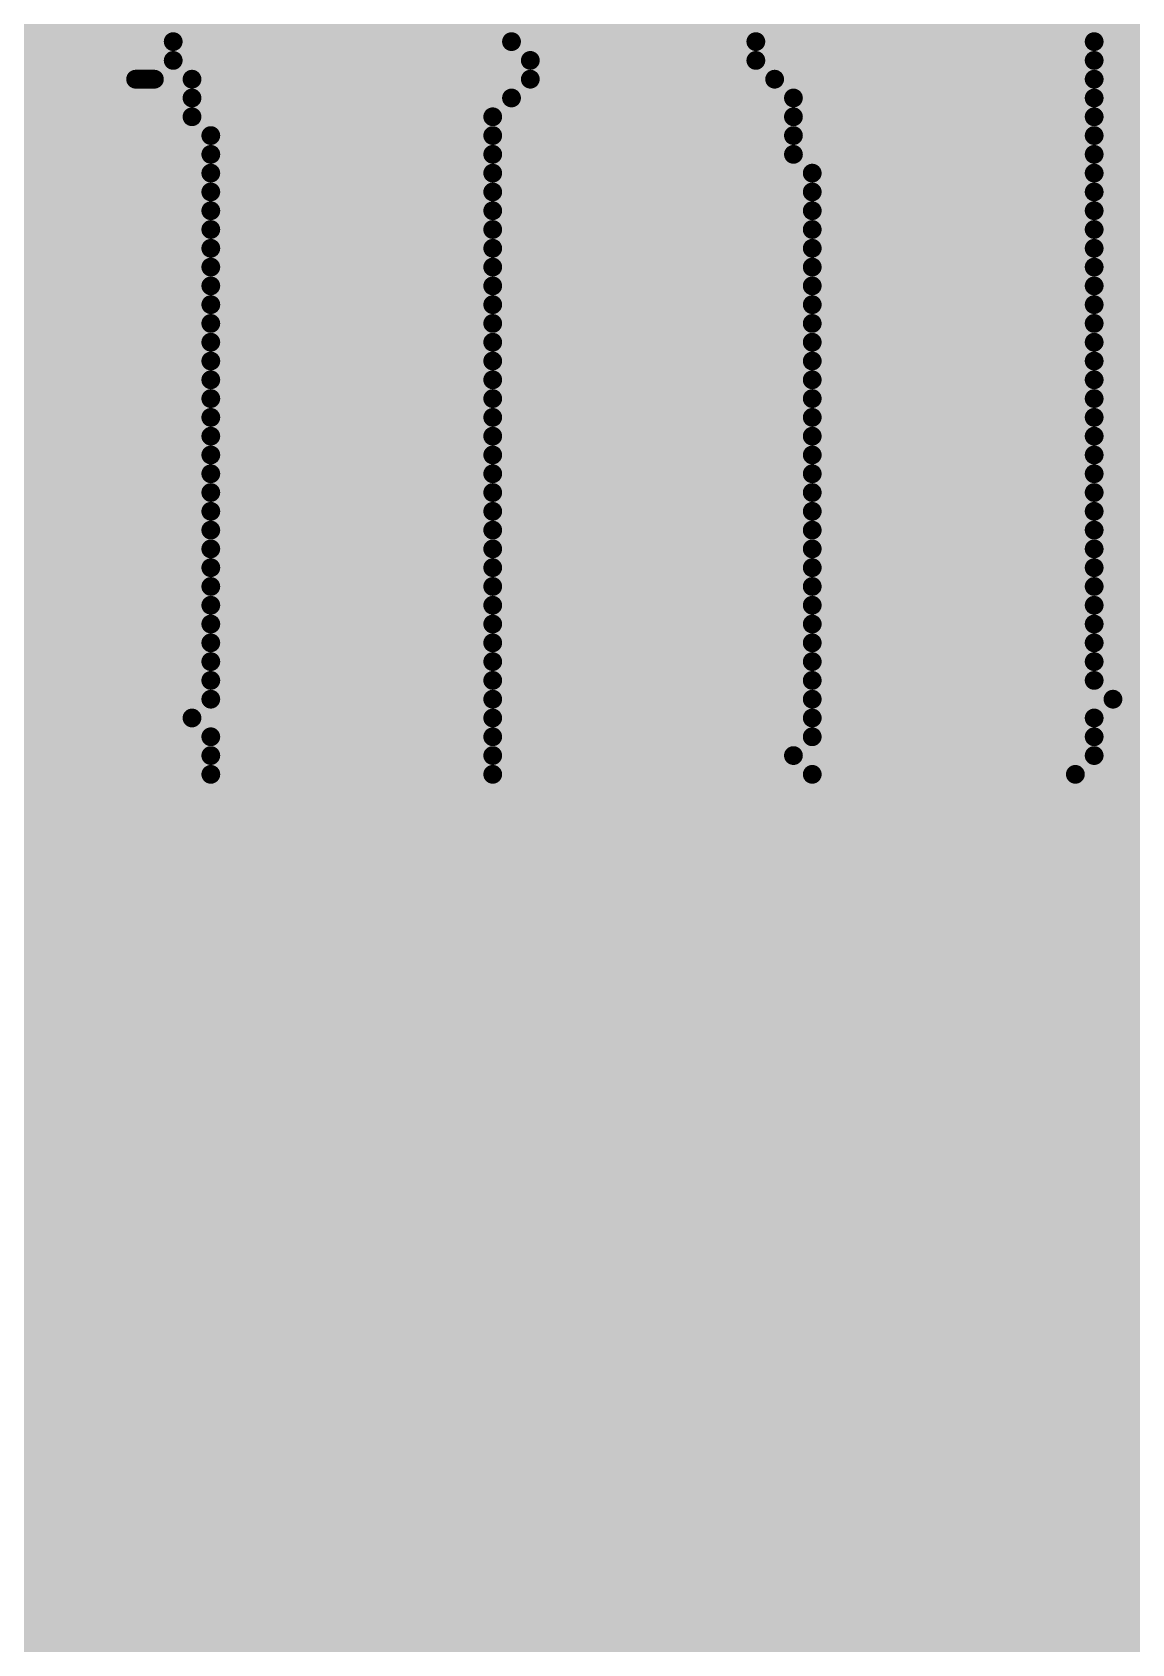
# Model space of a CAD drawing. Header units: inches. Extents: x -5 to 433, y -20 to 71.
# Drawn here: x 13.867 to 15.353, y 48.818 to 50.997 of the extents above; entities that cross this region are included whole.
import ezdxf

# ---------------------------------------------------------------- set-up
doc = ezdxf.new("R2010")
doc.units = ezdxf.units.IN
doc.layers.add('Bottom Overlay', color=54, linetype='Continuous')
doc.layers.add('Top Layer', color=1, linetype='Continuous')

msp = doc.modelspace()

# ---------------------------------------------------------------- hatches: boundary and pattern name
at = {"layer": 'Top Layer'}
msp.add_hatch(color=1, dxfattribs=at).paths.add_polyline_path([(10.3378, 7.1882), (15.6972, 7.1882), (15.6972, 56.9468), (10.3378, 56.9468)])

# ---------------------------------------------------------------- linework, layer by layer
at = {"layer": 'Bottom Overlay'}
for points in [[(14.0576, 50.9842, 0.0254, 0.0254, 0), (14.5148, 50.9842, 0.0254, 0.0254, 0)], [(14.845, 50.9842, 0.0254, 0.0254, 0), (15.3022, 50.9842, 0.0254, 0.0254, 0)], [(14.0576, 50.9588, 0.0254, 0.0254, 0), (14.5402, 50.9588, 0.0254, 0.0254, 0)], [(14.845, 50.9588, 0.0254, 0.0254, 0), (15.3022, 50.9588, 0.0254, 0.0254, 0)], [(14.0068, 50.9334, 0.0254, 0.0254, 0), (14.0322, 50.9334, 0.0254, 0.0254, 0)], [(14.083, 50.9334, 0.0254, 0.0254, 0), (14.5402, 50.9334, 0.0254, 0.0254, 0)], [(14.8704, 50.9334, 0.0254, 0.0254, 0), (15.3022, 50.9334, 0.0254, 0.0254, 0)], [(14.083, 50.908, 0.0254, 0.0254, 0), (14.5148, 50.908, 0.0254, 0.0254, 0)], [(14.8958, 50.908, 0.0254, 0.0254, 0), (15.3022, 50.908, 0.0254, 0.0254, 0)], [(14.083, 50.8826, 0.0254, 0.0254, 0), (14.4894, 50.8826, 0.0254, 0.0254, 0)], [(14.8958, 50.8826, 0.0254, 0.0254, 0), (15.3022, 50.8826, 0.0254, 0.0254, 0)], [(14.1084, 50.8572, 0.0254, 0.0254, 0), (14.4894, 50.8572, 0.0254, 0.0254, 0)], [(14.8958, 50.8572, 0.0254, 0.0254, 0), (15.3022, 50.8572, 0.0254, 0.0254, 0)], [(14.1084, 50.8318, 0.0254, 0.0254, 0), (14.4894, 50.8318, 0.0254, 0.0254, 0)], [(14.8958, 50.8318, 0.0254, 0.0254, 0), (15.3022, 50.8318, 0.0254, 0.0254, 0)], [(14.1084, 50.8064, 0.0254, 0.0254, 0), (14.4894, 50.8064, 0.0254, 0.0254, 0)], [(14.9212, 50.8064, 0.0254, 0.0254, 0), (15.3022, 50.8064, 0.0254, 0.0254, 0)], [(14.1084, 50.781, 0.0254, 0.0254, 0), (14.4894, 50.781, 0.0254, 0.0254, 0)], [(14.9212, 50.781, 0.0254, 0.0254, 0), (15.3022, 50.781, 0.0254, 0.0254, 0)], [(14.1084, 50.7556, 0.0254, 0.0254, 0), (14.4894, 50.7556, 0.0254, 0.0254, 0)], [(14.9212, 50.7556, 0.0254, 0.0254, 0), (15.3022, 50.7556, 0.0254, 0.0254, 0)], [(14.1084, 50.7302, 0.0254, 0.0254, 0), (14.4894, 50.7302, 0.0254, 0.0254, 0)], [(14.9212, 50.7302, 0.0254, 0.0254, 0), (15.3022, 50.7302, 0.0254, 0.0254, 0)], [(14.1084, 50.7048, 0.0254, 0.0254, 0), (14.4894, 50.7048, 0.0254, 0.0254, 0)], [(14.9212, 50.7048, 0.0254, 0.0254, 0), (15.3022, 50.7048, 0.0254, 0.0254, 0)], [(14.1084, 50.6794, 0.0254, 0.0254, 0), (14.4894, 50.6794, 0.0254, 0.0254, 0)], [(14.9212, 50.6794, 0.0254, 0.0254, 0), (15.3022, 50.6794, 0.0254, 0.0254, 0)], [(14.1084, 50.654, 0.0254, 0.0254, 0), (14.4894, 50.654, 0.0254, 0.0254, 0)], [(14.9212, 50.654, 0.0254, 0.0254, 0), (15.3022, 50.654, 0.0254, 0.0254, 0)], [(14.1084, 50.6286, 0.0254, 0.0254, 0), (14.4894, 50.6286, 0.0254, 0.0254, 0)], [(14.9212, 50.6286, 0.0254, 0.0254, 0), (15.3022, 50.6286, 0.0254, 0.0254, 0)], [(14.1084, 50.6032, 0.0254, 0.0254, 0), (14.4894, 50.6032, 0.0254, 0.0254, 0)], [(14.9212, 50.6032, 0.0254, 0.0254, 0), (15.3022, 50.6032, 0.0254, 0.0254, 0)], [(14.1084, 50.5778, 0.0254, 0.0254, 0), (14.4894, 50.5778, 0.0254, 0.0254, 0)], [(14.9212, 50.5778, 0.0254, 0.0254, 0), (15.3022, 50.5778, 0.0254, 0.0254, 0)], [(14.1084, 50.5524, 0.0254, 0.0254, 0), (14.4894, 50.5524, 0.0254, 0.0254, 0)], [(14.9212, 50.5524, 0.0254, 0.0254, 0), (15.3022, 50.5524, 0.0254, 0.0254, 0)], [(14.1084, 50.527, 0.0254, 0.0254, 0), (14.4894, 50.527, 0.0254, 0.0254, 0)], [(14.9212, 50.527, 0.0254, 0.0254, 0), (15.3022, 50.527, 0.0254, 0.0254, 0)], [(14.1084, 50.5016, 0.0254, 0.0254, 0), (14.4894, 50.5016, 0.0254, 0.0254, 0)], [(14.9212, 50.5016, 0.0254, 0.0254, 0), (15.3022, 50.5016, 0.0254, 0.0254, 0)], [(14.1084, 50.4762, 0.0254, 0.0254, 0), (14.4894, 50.4762, 0.0254, 0.0254, 0)], [(14.9212, 50.4762, 0.0254, 0.0254, 0), (15.3022, 50.4762, 0.0254, 0.0254, 0)], [(14.1084, 50.4508, 0.0254, 0.0254, 0), (14.4894, 50.4508, 0.0254, 0.0254, 0)], [(14.9212, 50.4508, 0.0254, 0.0254, 0), (15.3022, 50.4508, 0.0254, 0.0254, 0)], [(14.1084, 50.4254, 0.0254, 0.0254, 0), (14.4894, 50.4254, 0.0254, 0.0254, 0)], [(14.9212, 50.4254, 0.0254, 0.0254, 0), (15.3022, 50.4254, 0.0254, 0.0254, 0)], [(14.1084, 50.4, 0.0254, 0.0254, 0), (14.4894, 50.4, 0.0254, 0.0254, 0)], [(14.9212, 50.4, 0.0254, 0.0254, 0), (15.3022, 50.4, 0.0254, 0.0254, 0)], [(14.1084, 50.3746, 0.0254, 0.0254, 0), (14.4894, 50.3746, 0.0254, 0.0254, 0)], [(14.9212, 50.3746, 0.0254, 0.0254, 0), (15.3022, 50.3746, 0.0254, 0.0254, 0)], [(14.1084, 50.3492, 0.0254, 0.0254, 0), (14.4894, 50.3492, 0.0254, 0.0254, 0)], [(14.9212, 50.3492, 0.0254, 0.0254, 0), (15.3022, 50.3492, 0.0254, 0.0254, 0)], [(14.1084, 50.3238, 0.0254, 0.0254, 0), (14.4894, 50.3238, 0.0254, 0.0254, 0)], [(14.9212, 50.3238, 0.0254, 0.0254, 0), (15.3022, 50.3238, 0.0254, 0.0254, 0)], [(14.1084, 50.2984, 0.0254, 0.0254, 0), (14.4894, 50.2984, 0.0254, 0.0254, 0)], [(14.9212, 50.2984, 0.0254, 0.0254, 0), (15.3022, 50.2984, 0.0254, 0.0254, 0)], [(14.1084, 50.273, 0.0254, 0.0254, 0), (14.4894, 50.273, 0.0254, 0.0254, 0)], [(14.9212, 50.273, 0.0254, 0.0254, 0), (15.3022, 50.273, 0.0254, 0.0254, 0)], [(14.1084, 50.2476, 0.0254, 0.0254, 0), (14.4894, 50.2476, 0.0254, 0.0254, 0)], [(14.9212, 50.2476, 0.0254, 0.0254, 0), (15.3022, 50.2476, 0.0254, 0.0254, 0)], [(14.1084, 50.2222, 0.0254, 0.0254, 0), (14.4894, 50.2222, 0.0254, 0.0254, 0)], [(14.9212, 50.2222, 0.0254, 0.0254, 0), (15.3022, 50.2222, 0.0254, 0.0254, 0)], [(14.1084, 50.1968, 0.0254, 0.0254, 0), (14.4894, 50.1968, 0.0254, 0.0254, 0)], [(14.9212, 50.1968, 0.0254, 0.0254, 0), (15.3022, 50.1968, 0.0254, 0.0254, 0)], [(14.1084, 50.1714, 0.0254, 0.0254, 0), (14.4894, 50.1714, 0.0254, 0.0254, 0)], [(14.9212, 50.1714, 0.0254, 0.0254, 0), (15.3022, 50.1714, 0.0254, 0.0254, 0)], [(14.1084, 50.146, 0.0254, 0.0254, 0), (14.4894, 50.146, 0.0254, 0.0254, 0)], [(14.9212, 50.146, 0.0254, 0.0254, 0), (15.3022, 50.146, 0.0254, 0.0254, 0)], [(14.1084, 50.1206, 0.0254, 0.0254, 0), (14.4894, 50.1206, 0.0254, 0.0254, 0)], [(14.9212, 50.1206, 0.0254, 0.0254, 0), (15.3022, 50.1206, 0.0254, 0.0254, 0)], [(14.1084, 50.0952, 0.0254, 0.0254, 0), (14.4894, 50.0952, 0.0254, 0.0254, 0)], [(14.9212, 50.0952, 0.0254, 0.0254, 0), (15.3276, 50.0952, 0.0254, 0.0254, 0)], [(14.083, 50.0698, 0.0254, 0.0254, 0), (14.4894, 50.0698, 0.0254, 0.0254, 0)], [(14.9212, 50.0698, 0.0254, 0.0254, 0), (15.3022, 50.0698, 0.0254, 0.0254, 0)], [(14.1084, 50.0444, 0.0254, 0.0254, 0), (14.4894, 50.0444, 0.0254, 0.0254, 0)], [(14.9212, 50.0444, 0.0254, 0.0254, 0), (15.3022, 50.0444, 0.0254, 0.0254, 0)], [(14.1084, 50.019, 0.0254, 0.0254, 0), (14.4894, 50.019, 0.0254, 0.0254, 0)], [(14.8958, 50.019, 0.0254, 0.0254, 0), (15.3022, 50.019, 0.0254, 0.0254, 0)], [(14.1084, 49.9936, 0.0254, 0.0254, 0), (14.4894, 49.9936, 0.0254, 0.0254, 0)], [(14.9212, 49.9936, 0.0254, 0.0254, 0), (15.2768, 49.9936, 0.0254, 0.0254, 0)]]:
    msp.add_lwpolyline(points, format="xyseb", dxfattribs=at)
for points in [[(14.0513, 50.9842, 0.0127, 0.0127, 1), (14.064, 50.9842, 0.0127, 0.0127, 1)], [(14.5085, 50.9842, 0.0127, 0.0127, 1), (14.5212, 50.9842, 0.0127, 0.0127, 1)], [(14.8387, 50.9842, 0.0127, 0.0127, 1), (14.8514, 50.9842, 0.0127, 0.0127, 1)], [(15.2959, 50.9842, 0.0127, 0.0127, 1), (15.3086, 50.9842, 0.0127, 0.0127, 1)], [(14.0513, 50.9588, 0.0127, 0.0127, 1), (14.064, 50.9588, 0.0127, 0.0127, 1)], [(14.5339, 50.9588, 0.0127, 0.0127, 1), (14.5466, 50.9588, 0.0127, 0.0127, 1)], [(14.8387, 50.9588, 0.0127, 0.0127, 1), (14.8514, 50.9588, 0.0127, 0.0127, 1)], [(15.2959, 50.9588, 0.0127, 0.0127, 1), (15.3086, 50.9588, 0.0127, 0.0127, 1)], [(14.0005, 50.9334, 0.0127, 0.0127, 1), (14.0132, 50.9334, 0.0127, 0.0127, 1)], [(14.0259, 50.9334, 0.0127, 0.0127, 1), (14.0386, 50.9334, 0.0127, 0.0127, 1)], [(14.0767, 50.9334, 0.0127, 0.0127, 1), (14.0894, 50.9334, 0.0127, 0.0127, 1)], [(14.5339, 50.9334, 0.0127, 0.0127, 1), (14.5466, 50.9334, 0.0127, 0.0127, 1)], [(14.8641, 50.9334, 0.0127, 0.0127, 1), (14.8768, 50.9334, 0.0127, 0.0127, 1)], [(15.2959, 50.9334, 0.0127, 0.0127, 1), (15.3086, 50.9334, 0.0127, 0.0127, 1)], [(14.0767, 50.908, 0.0127, 0.0127, 1), (14.0894, 50.908, 0.0127, 0.0127, 1)], [(14.5085, 50.908, 0.0127, 0.0127, 1), (14.5212, 50.908, 0.0127, 0.0127, 1)], [(14.8895, 50.908, 0.0127, 0.0127, 1), (14.9022, 50.908, 0.0127, 0.0127, 1)], [(15.2959, 50.908, 0.0127, 0.0127, 1), (15.3086, 50.908, 0.0127, 0.0127, 1)], [(14.0767, 50.8826, 0.0127, 0.0127, 1), (14.0894, 50.8826, 0.0127, 0.0127, 1)], [(14.4831, 50.8826, 0.0127, 0.0127, 1), (14.4958, 50.8826, 0.0127, 0.0127, 1)], [(14.8895, 50.8826, 0.0127, 0.0127, 1), (14.9022, 50.8826, 0.0127, 0.0127, 1)], [(15.2959, 50.8826, 0.0127, 0.0127, 1), (15.3086, 50.8826, 0.0127, 0.0127, 1)], [(14.1021, 50.8572, 0.0127, 0.0127, 1), (14.1148, 50.8572, 0.0127, 0.0127, 1)], [(14.4831, 50.8572, 0.0127, 0.0127, 1), (14.4958, 50.8572, 0.0127, 0.0127, 1)], [(14.8895, 50.8572, 0.0127, 0.0127, 1), (14.9022, 50.8572, 0.0127, 0.0127, 1)], [(15.2959, 50.8572, 0.0127, 0.0127, 1), (15.3086, 50.8572, 0.0127, 0.0127, 1)], [(14.1021, 50.8318, 0.0127, 0.0127, 1), (14.1148, 50.8318, 0.0127, 0.0127, 1)], [(14.4831, 50.8318, 0.0127, 0.0127, 1), (14.4958, 50.8318, 0.0127, 0.0127, 1)], [(14.8895, 50.8318, 0.0127, 0.0127, 1), (14.9022, 50.8318, 0.0127, 0.0127, 1)], [(15.2959, 50.8318, 0.0127, 0.0127, 1), (15.3086, 50.8318, 0.0127, 0.0127, 1)], [(14.1021, 50.8064, 0.0127, 0.0127, 1), (14.1148, 50.8064, 0.0127, 0.0127, 1)], [(14.4831, 50.8064, 0.0127, 0.0127, 1), (14.4958, 50.8064, 0.0127, 0.0127, 1)], [(14.9149, 50.8064, 0.0127, 0.0127, 1), (14.9276, 50.8064, 0.0127, 0.0127, 1)], [(15.2959, 50.8064, 0.0127, 0.0127, 1), (15.3086, 50.8064, 0.0127, 0.0127, 1)], [(14.1021, 50.781, 0.0127, 0.0127, 1), (14.1148, 50.781, 0.0127, 0.0127, 1)], [(14.4831, 50.781, 0.0127, 0.0127, 1), (14.4958, 50.781, 0.0127, 0.0127, 1)], [(14.9149, 50.781, 0.0127, 0.0127, 1), (14.9276, 50.781, 0.0127, 0.0127, 1)], [(15.2959, 50.781, 0.0127, 0.0127, 1), (15.3086, 50.781, 0.0127, 0.0127, 1)], [(14.1021, 50.7556, 0.0127, 0.0127, 1), (14.1148, 50.7556, 0.0127, 0.0127, 1)], [(14.4831, 50.7556, 0.0127, 0.0127, 1), (14.4958, 50.7556, 0.0127, 0.0127, 1)], [(14.9149, 50.7556, 0.0127, 0.0127, 1), (14.9276, 50.7556, 0.0127, 0.0127, 1)], [(15.2959, 50.7556, 0.0127, 0.0127, 1), (15.3086, 50.7556, 0.0127, 0.0127, 1)], [(14.1021, 50.7302, 0.0127, 0.0127, 1), (14.1148, 50.7302, 0.0127, 0.0127, 1)], [(14.4831, 50.7302, 0.0127, 0.0127, 1), (14.4958, 50.7302, 0.0127, 0.0127, 1)], [(14.9149, 50.7302, 0.0127, 0.0127, 1), (14.9276, 50.7302, 0.0127, 0.0127, 1)], [(15.2959, 50.7302, 0.0127, 0.0127, 1), (15.3086, 50.7302, 0.0127, 0.0127, 1)], [(14.1021, 50.7048, 0.0127, 0.0127, 1), (14.1148, 50.7048, 0.0127, 0.0127, 1)], [(14.4831, 50.7048, 0.0127, 0.0127, 1), (14.4958, 50.7048, 0.0127, 0.0127, 1)], [(14.9149, 50.7048, 0.0127, 0.0127, 1), (14.9276, 50.7048, 0.0127, 0.0127, 1)], [(15.2959, 50.7048, 0.0127, 0.0127, 1), (15.3086, 50.7048, 0.0127, 0.0127, 1)], [(14.1021, 50.6794, 0.0127, 0.0127, 1), (14.1148, 50.6794, 0.0127, 0.0127, 1)], [(14.4831, 50.6794, 0.0127, 0.0127, 1), (14.4958, 50.6794, 0.0127, 0.0127, 1)], [(14.9149, 50.6794, 0.0127, 0.0127, 1), (14.9276, 50.6794, 0.0127, 0.0127, 1)], [(15.2959, 50.6794, 0.0127, 0.0127, 1), (15.3086, 50.6794, 0.0127, 0.0127, 1)], [(14.1021, 50.654, 0.0127, 0.0127, 1), (14.1148, 50.654, 0.0127, 0.0127, 1)], [(14.4831, 50.654, 0.0127, 0.0127, 1), (14.4958, 50.654, 0.0127, 0.0127, 1)], [(14.9149, 50.654, 0.0127, 0.0127, 1), (14.9276, 50.654, 0.0127, 0.0127, 1)], [(15.2959, 50.654, 0.0127, 0.0127, 1), (15.3086, 50.654, 0.0127, 0.0127, 1)], [(14.1021, 50.6286, 0.0127, 0.0127, 1), (14.1148, 50.6286, 0.0127, 0.0127, 1)], [(14.4831, 50.6286, 0.0127, 0.0127, 1), (14.4958, 50.6286, 0.0127, 0.0127, 1)], [(14.9149, 50.6286, 0.0127, 0.0127, 1), (14.9276, 50.6286, 0.0127, 0.0127, 1)], [(15.2959, 50.6286, 0.0127, 0.0127, 1), (15.3086, 50.6286, 0.0127, 0.0127, 1)], [(14.1021, 50.6032, 0.0127, 0.0127, 1), (14.1148, 50.6032, 0.0127, 0.0127, 1)], [(14.4831, 50.6032, 0.0127, 0.0127, 1), (14.4958, 50.6032, 0.0127, 0.0127, 1)], [(14.9149, 50.6032, 0.0127, 0.0127, 1), (14.9276, 50.6032, 0.0127, 0.0127, 1)], [(15.2959, 50.6032, 0.0127, 0.0127, 1), (15.3086, 50.6032, 0.0127, 0.0127, 1)], [(14.1021, 50.5778, 0.0127, 0.0127, 1), (14.1148, 50.5778, 0.0127, 0.0127, 1)], [(14.4831, 50.5778, 0.0127, 0.0127, 1), (14.4958, 50.5778, 0.0127, 0.0127, 1)], [(14.9149, 50.5778, 0.0127, 0.0127, 1), (14.9276, 50.5778, 0.0127, 0.0127, 1)], [(15.2959, 50.5778, 0.0127, 0.0127, 1), (15.3086, 50.5778, 0.0127, 0.0127, 1)], [(14.1021, 50.5524, 0.0127, 0.0127, 1), (14.1148, 50.5524, 0.0127, 0.0127, 1)], [(14.4831, 50.5524, 0.0127, 0.0127, 1), (14.4958, 50.5524, 0.0127, 0.0127, 1)], [(14.9149, 50.5524, 0.0127, 0.0127, 1), (14.9276, 50.5524, 0.0127, 0.0127, 1)], [(15.2959, 50.5524, 0.0127, 0.0127, 1), (15.3086, 50.5524, 0.0127, 0.0127, 1)], [(14.1021, 50.527, 0.0127, 0.0127, 1), (14.1148, 50.527, 0.0127, 0.0127, 1)], [(14.4831, 50.527, 0.0127, 0.0127, 1), (14.4958, 50.527, 0.0127, 0.0127, 1)], [(14.9149, 50.527, 0.0127, 0.0127, 1), (14.9276, 50.527, 0.0127, 0.0127, 1)], [(15.2959, 50.527, 0.0127, 0.0127, 1), (15.3086, 50.527, 0.0127, 0.0127, 1)], [(14.1021, 50.5016, 0.0127, 0.0127, 1), (14.1148, 50.5016, 0.0127, 0.0127, 1)], [(14.4831, 50.5016, 0.0127, 0.0127, 1), (14.4958, 50.5016, 0.0127, 0.0127, 1)], [(14.9149, 50.5016, 0.0127, 0.0127, 1), (14.9276, 50.5016, 0.0127, 0.0127, 1)], [(15.2959, 50.5016, 0.0127, 0.0127, 1), (15.3086, 50.5016, 0.0127, 0.0127, 1)], [(14.1021, 50.4762, 0.0127, 0.0127, 1), (14.1148, 50.4762, 0.0127, 0.0127, 1)], [(14.4831, 50.4762, 0.0127, 0.0127, 1), (14.4958, 50.4762, 0.0127, 0.0127, 1)], [(14.9149, 50.4762, 0.0127, 0.0127, 1), (14.9276, 50.4762, 0.0127, 0.0127, 1)], [(15.2959, 50.4762, 0.0127, 0.0127, 1), (15.3086, 50.4762, 0.0127, 0.0127, 1)], [(14.1021, 50.4508, 0.0127, 0.0127, 1), (14.1148, 50.4508, 0.0127, 0.0127, 1)], [(14.4831, 50.4508, 0.0127, 0.0127, 1), (14.4958, 50.4508, 0.0127, 0.0127, 1)], [(14.9149, 50.4508, 0.0127, 0.0127, 1), (14.9276, 50.4508, 0.0127, 0.0127, 1)], [(15.2959, 50.4508, 0.0127, 0.0127, 1), (15.3086, 50.4508, 0.0127, 0.0127, 1)], [(14.1021, 50.4254, 0.0127, 0.0127, 1), (14.1148, 50.4254, 0.0127, 0.0127, 1)], [(14.4831, 50.4254, 0.0127, 0.0127, 1), (14.4958, 50.4254, 0.0127, 0.0127, 1)], [(14.9149, 50.4254, 0.0127, 0.0127, 1), (14.9276, 50.4254, 0.0127, 0.0127, 1)], [(15.2959, 50.4254, 0.0127, 0.0127, 1), (15.3086, 50.4254, 0.0127, 0.0127, 1)], [(14.1021, 50.4, 0.0127, 0.0127, 1), (14.1148, 50.4, 0.0127, 0.0127, 1)], [(14.4831, 50.4, 0.0127, 0.0127, 1), (14.4958, 50.4, 0.0127, 0.0127, 1)], [(14.9149, 50.4, 0.0127, 0.0127, 1), (14.9276, 50.4, 0.0127, 0.0127, 1)], [(15.2959, 50.4, 0.0127, 0.0127, 1), (15.3086, 50.4, 0.0127, 0.0127, 1)], [(14.1021, 50.3746, 0.0127, 0.0127, 1), (14.1148, 50.3746, 0.0127, 0.0127, 1)], [(14.4831, 50.3746, 0.0127, 0.0127, 1), (14.4958, 50.3746, 0.0127, 0.0127, 1)], [(14.9149, 50.3746, 0.0127, 0.0127, 1), (14.9276, 50.3746, 0.0127, 0.0127, 1)], [(15.2959, 50.3746, 0.0127, 0.0127, 1), (15.3086, 50.3746, 0.0127, 0.0127, 1)], [(14.1021, 50.3492, 0.0127, 0.0127, 1), (14.1148, 50.3492, 0.0127, 0.0127, 1)], [(14.4831, 50.3492, 0.0127, 0.0127, 1), (14.4958, 50.3492, 0.0127, 0.0127, 1)], [(14.9149, 50.3492, 0.0127, 0.0127, 1), (14.9276, 50.3492, 0.0127, 0.0127, 1)], [(15.2959, 50.3492, 0.0127, 0.0127, 1), (15.3086, 50.3492, 0.0127, 0.0127, 1)], [(14.1021, 50.3238, 0.0127, 0.0127, 1), (14.1148, 50.3238, 0.0127, 0.0127, 1)], [(14.4831, 50.3238, 0.0127, 0.0127, 1), (14.4958, 50.3238, 0.0127, 0.0127, 1)], [(14.9149, 50.3238, 0.0127, 0.0127, 1), (14.9276, 50.3238, 0.0127, 0.0127, 1)], [(15.2959, 50.3238, 0.0127, 0.0127, 1), (15.3086, 50.3238, 0.0127, 0.0127, 1)], [(14.1021, 50.2984, 0.0127, 0.0127, 1), (14.1148, 50.2984, 0.0127, 0.0127, 1)], [(14.4831, 50.2984, 0.0127, 0.0127, 1), (14.4958, 50.2984, 0.0127, 0.0127, 1)], [(14.9149, 50.2984, 0.0127, 0.0127, 1), (14.9276, 50.2984, 0.0127, 0.0127, 1)], [(15.2959, 50.2984, 0.0127, 0.0127, 1), (15.3086, 50.2984, 0.0127, 0.0127, 1)], [(14.1021, 50.273, 0.0127, 0.0127, 1), (14.1148, 50.273, 0.0127, 0.0127, 1)], [(14.4831, 50.273, 0.0127, 0.0127, 1), (14.4958, 50.273, 0.0127, 0.0127, 1)], [(14.9149, 50.273, 0.0127, 0.0127, 1), (14.9276, 50.273, 0.0127, 0.0127, 1)], [(15.2959, 50.273, 0.0127, 0.0127, 1), (15.3086, 50.273, 0.0127, 0.0127, 1)], [(14.1021, 50.2476, 0.0127, 0.0127, 1), (14.1148, 50.2476, 0.0127, 0.0127, 1)], [(14.4831, 50.2476, 0.0127, 0.0127, 1), (14.4958, 50.2476, 0.0127, 0.0127, 1)], [(14.9149, 50.2476, 0.0127, 0.0127, 1), (14.9276, 50.2476, 0.0127, 0.0127, 1)], [(15.2959, 50.2476, 0.0127, 0.0127, 1), (15.3086, 50.2476, 0.0127, 0.0127, 1)], [(14.1021, 50.2222, 0.0127, 0.0127, 1), (14.1148, 50.2222, 0.0127, 0.0127, 1)], [(14.4831, 50.2222, 0.0127, 0.0127, 1), (14.4958, 50.2222, 0.0127, 0.0127, 1)], [(14.9149, 50.2222, 0.0127, 0.0127, 1), (14.9276, 50.2222, 0.0127, 0.0127, 1)], [(15.2959, 50.2222, 0.0127, 0.0127, 1), (15.3086, 50.2222, 0.0127, 0.0127, 1)], [(14.1021, 50.1968, 0.0127, 0.0127, 1), (14.1148, 50.1968, 0.0127, 0.0127, 1)], [(14.4831, 50.1968, 0.0127, 0.0127, 1), (14.4958, 50.1968, 0.0127, 0.0127, 1)], [(14.9149, 50.1968, 0.0127, 0.0127, 1), (14.9276, 50.1968, 0.0127, 0.0127, 1)], [(15.2959, 50.1968, 0.0127, 0.0127, 1), (15.3086, 50.1968, 0.0127, 0.0127, 1)], [(14.1021, 50.1714, 0.0127, 0.0127, 1), (14.1148, 50.1714, 0.0127, 0.0127, 1)], [(14.4831, 50.1714, 0.0127, 0.0127, 1), (14.4958, 50.1714, 0.0127, 0.0127, 1)], [(14.9149, 50.1714, 0.0127, 0.0127, 1), (14.9276, 50.1714, 0.0127, 0.0127, 1)], [(15.2959, 50.1714, 0.0127, 0.0127, 1), (15.3086, 50.1714, 0.0127, 0.0127, 1)], [(14.1021, 50.146, 0.0127, 0.0127, 1), (14.1148, 50.146, 0.0127, 0.0127, 1)], [(14.4831, 50.146, 0.0127, 0.0127, 1), (14.4958, 50.146, 0.0127, 0.0127, 1)], [(14.9149, 50.146, 0.0127, 0.0127, 1), (14.9276, 50.146, 0.0127, 0.0127, 1)], [(15.2959, 50.146, 0.0127, 0.0127, 1), (15.3086, 50.146, 0.0127, 0.0127, 1)], [(14.1021, 50.1206, 0.0127, 0.0127, 1), (14.1148, 50.1206, 0.0127, 0.0127, 1)], [(14.4831, 50.1206, 0.0127, 0.0127, 1), (14.4958, 50.1206, 0.0127, 0.0127, 1)], [(14.9149, 50.1206, 0.0127, 0.0127, 1), (14.9276, 50.1206, 0.0127, 0.0127, 1)], [(15.2959, 50.1206, 0.0127, 0.0127, 1), (15.3086, 50.1206, 0.0127, 0.0127, 1)], [(14.1021, 50.0952, 0.0127, 0.0127, 1), (14.1148, 50.0952, 0.0127, 0.0127, 1)], [(14.4831, 50.0952, 0.0127, 0.0127, 1), (14.4958, 50.0952, 0.0127, 0.0127, 1)], [(14.9149, 50.0952, 0.0127, 0.0127, 1), (14.9276, 50.0952, 0.0127, 0.0127, 1)], [(15.3213, 50.0952, 0.0127, 0.0127, 1), (15.334, 50.0952, 0.0127, 0.0127, 1)], [(14.0767, 50.0698, 0.0127, 0.0127, 1), (14.0894, 50.0698, 0.0127, 0.0127, 1)], [(14.4831, 50.0698, 0.0127, 0.0127, 1), (14.4958, 50.0698, 0.0127, 0.0127, 1)], [(14.9149, 50.0698, 0.0127, 0.0127, 1), (14.9276, 50.0698, 0.0127, 0.0127, 1)], [(15.2959, 50.0698, 0.0127, 0.0127, 1), (15.3086, 50.0698, 0.0127, 0.0127, 1)], [(14.1021, 50.0444, 0.0127, 0.0127, 1), (14.1148, 50.0444, 0.0127, 0.0127, 1)], [(14.4831, 50.0444, 0.0127, 0.0127, 1), (14.4958, 50.0444, 0.0127, 0.0127, 1)], [(14.9149, 50.0444, 0.0127, 0.0127, 1), (14.9276, 50.0444, 0.0127, 0.0127, 1)], [(15.2959, 50.0444, 0.0127, 0.0127, 1), (15.3086, 50.0444, 0.0127, 0.0127, 1)], [(14.1021, 50.019, 0.0127, 0.0127, 1), (14.1148, 50.019, 0.0127, 0.0127, 1)], [(14.4831, 50.019, 0.0127, 0.0127, 1), (14.4958, 50.019, 0.0127, 0.0127, 1)], [(14.8895, 50.019, 0.0127, 0.0127, 1), (14.9022, 50.019, 0.0127, 0.0127, 1)], [(15.2959, 50.019, 0.0127, 0.0127, 1), (15.3086, 50.019, 0.0127, 0.0127, 1)], [(14.1021, 49.9936, 0.0127, 0.0127, 1), (14.1148, 49.9936, 0.0127, 0.0127, 1)], [(14.4831, 49.9936, 0.0127, 0.0127, 1), (14.4958, 49.9936, 0.0127, 0.0127, 1)], [(14.9149, 49.9936, 0.0127, 0.0127, 1), (14.9276, 49.9936, 0.0127, 0.0127, 1)], [(15.2705, 49.9936, 0.0127, 0.0127, 1), (15.2832, 49.9936, 0.0127, 0.0127, 1)]]:
    msp.add_lwpolyline(points, format="xyseb", close=True, dxfattribs=at)

doc.saveas('drawing.dxf')
